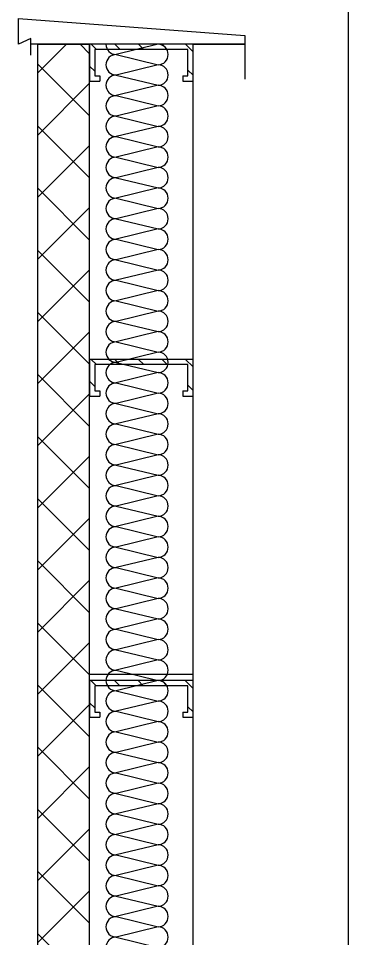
# Model space of a CAD drawing. Extents: x -599358 to 2865263, y -1062760 to 486533.
# Drawn here: x 225523 to 226161, y -688702 to -686924 of the extents above; entities that cross this region are included whole.
import ezdxf

# ---------------------------------------------------------------- set-up
doc = ezdxf.new("R2010")
doc.units = 0
doc.linetypes.add('CENTER', pattern=[2, 1.25, -0.25, 0.25, -0.25])
doc.linetypes.add('DOTE', pattern=[2.42, 2, -0.2, 0.02, -0.2])
for name, color, linetype in [('A-AXIS-DOTE', 14, 'DOTE'), ('A-HATCH-2', 251, 'Continuous'), ('A-LIN-V', 9, 'Continuous'), ('AS-WALL', 40, 'Continuous'), ('DOTE', 1, 'CENTER'), ('PUB_HATCH', 8, 'Continuous')]:
    doc.layers.add(name, color=color, linetype=linetype)

# ---------------------------------------------------------------- blocks, each defined once
blk = doc.blocks.new('G$C59B9C3A2')
at = {"layer": 'A-LIN-V'}
blk.add_lwpolyline([(79.4, -16.8), (-333.7, -16.8)], dxfattribs=at)
at = {"layer": 'AS-WALL'}
blk.add_lwpolyline([(-333.7, -38.1), (-333.7, -5.4), (-357.8, -16.8), (-357.8, 33.2), (79.4, 0), (79.4, -84.3)], dxfattribs=at)
blk = doc.blocks.new('CURVEPATTERNLIB$SYSLIB$岩棉板')
at = {"color": 0}
for p, q in [((0, -17), (12, -67)), ((12, -67), (24, -17))]:
    blk.add_line(p, q, dxfattribs=at)
for centre, start, end in [((12, -17), 0, 180), ((0, -67), 270, 0), ((24, -67), 180, 270)]:
    blk.add_arc(centre, 12, start, end, dxfattribs=at)
blk = doc.blocks.new('CURVEPATTERNLIB$SYSLIB$防水材料1')
at = {"layer": 'PUB_HATCH'}
h = blk.add_hatch(dxfattribs=at)
h.set_pattern_fill('ANSI31', color=256, scale=10, angle=90, style=0)
h.set_pattern_definition([(45, (-196995.837, -685381.036), (11.22532015, -11.22532015), [])])
h.paths.add_polyline_path([(35, 0), (0, 0), (0, -100), (35, -100), (35, -90), (30, -90), (30, -95), (5, -95), (5, -5), (30, -5), (30, -10), (35, -10)])
h = blk.add_hatch(dxfattribs=at)
h.set_pattern_fill('ANSI31', color=256, scale=10, angle=90, style=0)
h.set_pattern_definition([(45, (-196695.837, -685381.036), (11.22532015, -11.22532015), [])])
h.paths.add_polyline_path([(335, 0), (300, 0), (300, -100), (335, -100), (335, -90), (330, -90), (330, -95), (305, -95), (305, -5), (330, -5), (330, -10), (335, -10)])
at = {"layer": 'A-LIN-V', "extrusion": (-3.26108e-18, 2.41725e-31, -1)}
blk.add_line((600, 0), (600, -100), dxfattribs=at)
at = {"layer": 'A-LIN-V'}
for p, q in [((30, -10), (35, -10)), ((330, -10), (335, -10)), ((30, -90), (35, -90)), ((330, -90), (335, -90))]:
    blk.add_line(p, q, dxfattribs=at)
at = {"layer": 'A-LIN-V', "extrusion": (-3.26108e-18, 2.41725e-31, -1)}
for points in [[(-35, -10), (-35, 0), (0, 0), (0, -100), (-35, -100), (-35, -90)], [(-335, -10), (-335, 0), (-300, 0), (-300, -100), (-335, -100), (-335, -90)], [(-30, -10), (-30, -5), (-5, -5), (-5, -95), (-30, -95), (-30, -90)], [(-330, -10), (-330, -5), (-305, -5), (-305, -95), (-330, -95), (-330, -90)]]:
    blk.add_lwpolyline(points, dxfattribs=at)
at = {"layer": 'A-LIN-V', "xscale": 0.8142221102150538, "yscale": 0.8108108108108109, "zscale": 0.8142221102150538}
for p in [(0, -20.07), (19.54, -20.07), (39.08, -20.07), (58.62, -20.07), (78.17, -20.07), (97.71, -20.07), (117.25, -20.07), (136.79, -20.07), (156.33, -20.07), (175.87, -20.07), (195.41, -20.07), (214.95, -20.07), (234.5, -20.07), (254.04, -20.07), (273.58, -20.07), (293.12, -20.07), (312.66, -20.07), (332.2, -20.07), (351.74, -20.07), (371.29, -20.07), (390.83, -20.07), (410.37, -20.07), (429.91, -20.07), (449.45, -20.07), (468.99, -20.07), (488.53, -20.07), (508.07, -20.07), (527.62, -20.07), (547.16, -20.07), (566.7, -20.07), (586.24, -20.07)]:
    blk.add_blockref('CURVEPATTERNLIB$SYSLIB$岩棉板', p, dxfattribs=at)

msp = doc.modelspace()

# ---------------------------------------------------------------- hatches: boundary and pattern name
at = {"layer": 'PUB_HATCH'}
h = msp.add_hatch(dxfattribs=at)
h.set_pattern_fill('多孔材料', color=256, scale=30, style=0)
h.set_pattern_definition([(45, (2005830.97, -1269681.48), (-60.000061, 60.000061), []), (135, (2005830.97, -1269681.48), (-60.000061, -60.000061), [])])
h.paths.add_polyline_path([(225660.6, -701724), (225660.6, -686974), (225560.6, -686974), (225560.6, -701724)])

# ---------------------------------------------------------------- linework, layer by layer
at = {"layer": 'A-AXIS-DOTE'}
msp.add_line((226160.6, -707237.6), (226160.6, -683185.7), dxfattribs=at)
at = {"layer": 'AS-WALL'}
for p, q in [((225560.6, -701724), (225560.6, -686974)), ((225560.6, -686974), (225660.6, -686974)), ((225660.6, -701724), (225660.6, -686974)), ((225860.6, -689724), (225860.6, -686974)), ((225860.6, -686974), (225960.6, -686974))]:
    msp.add_line(p, q, dxfattribs=at)
at = {"layer": 'DOTE', "ltscale": 180}
msp.add_line((226160.6, -707237.6), (226160.6, -683185.7), dxfattribs=at)

# ---------------------------------------------------------------- block references
at = {"layer": 'A-HATCH-2', "xscale": 2.029060269968204, "yscale": 1.999999999990687, "zscale": 1.999999999990687, "rotation": 269.9999999985294}
for p in [(225860.6, -686974), (225860.6, -688203.2)]:
    msp.add_blockref('CURVEPATTERNLIB$SYSLIB$防水材料1', p, dxfattribs=at)
at = {"layer": 'A-LIN-V'}
msp.add_blockref('G$C59B9C3A2', (225881.2, -686957.2), dxfattribs=at)

doc.saveas('drawing.dxf')
